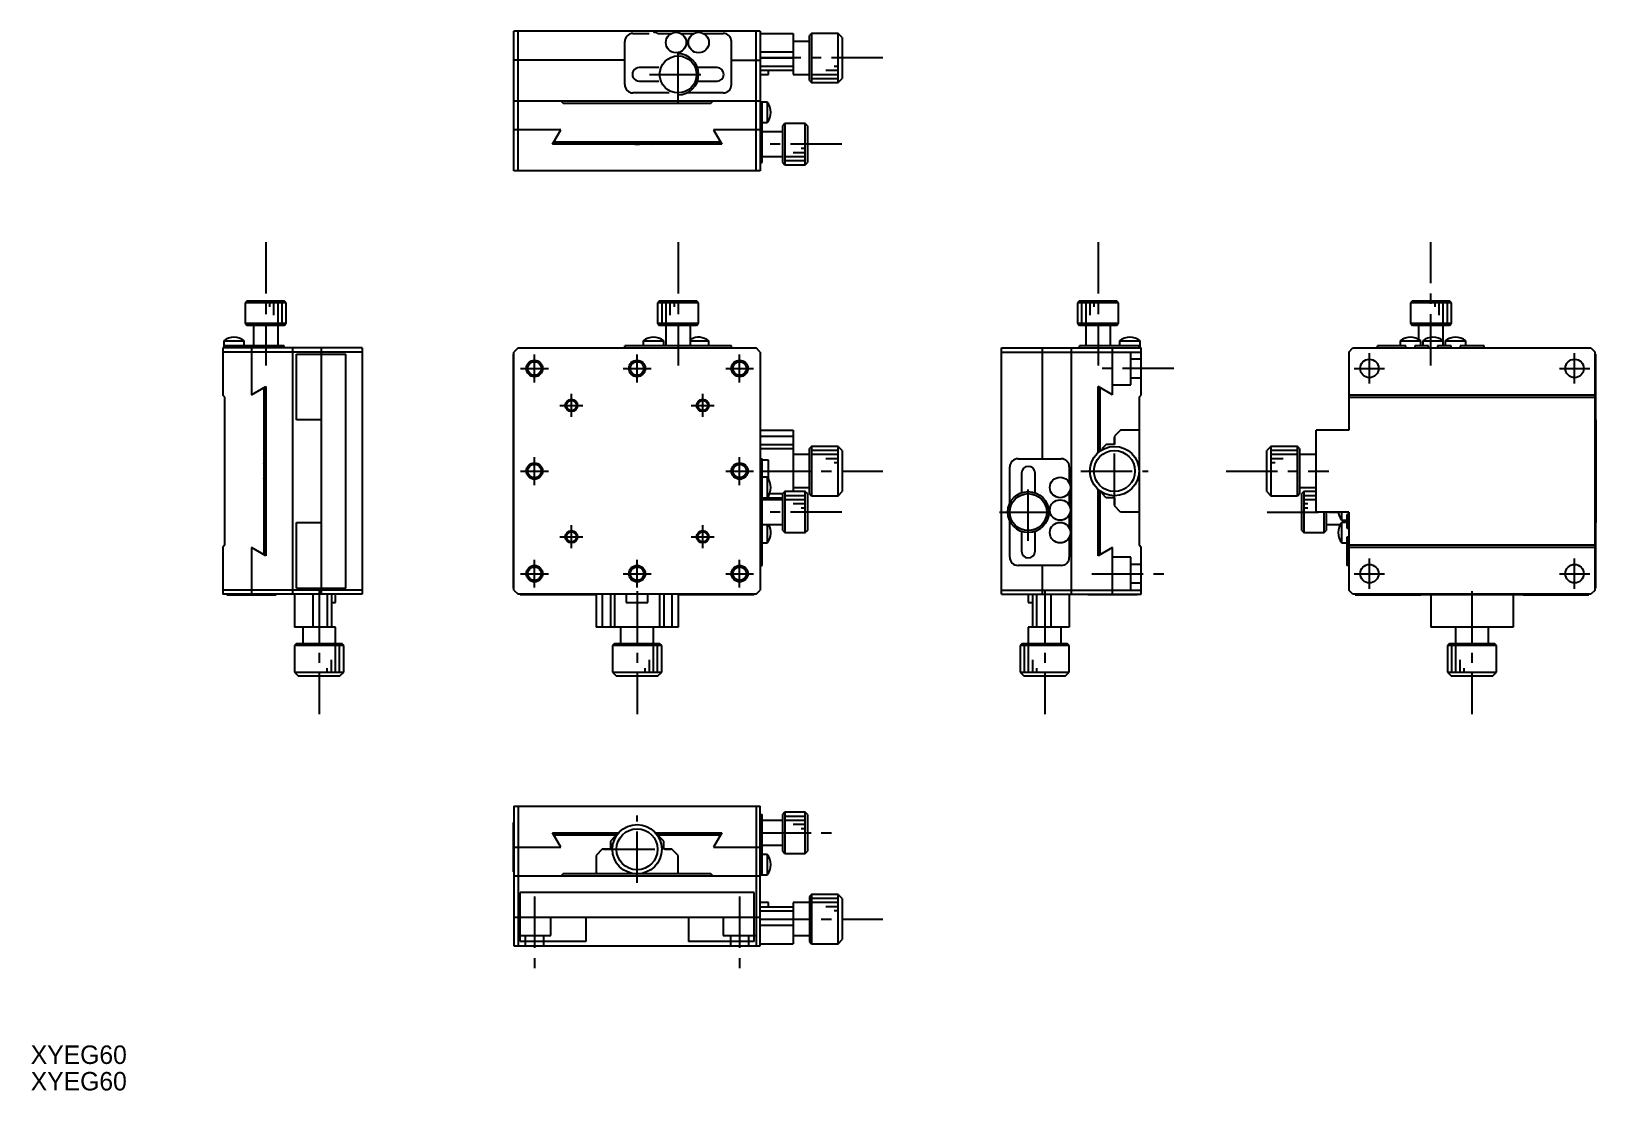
# Model space of a CAD drawing. Extents: x 17 to 399, y -14 to 245.
import ezdxf

# ---------------------------------------------------------------- set-up
doc = ezdxf.new("R2010")
doc.units = 0
doc.header["$LTSCALE"] = 10
doc.linetypes.add('CENTER', pattern=[2, 1.25, -0.25, 0.25, -0.25])
doc.linetypes.add('DASHED', pattern=[3.5, 2, -1.5])
doc.layers.get('0').update_dxf_attribs({"linetype": 'CONTINUOUS'})
doc.layers.add('CENTER', color=1, linetype='CENTER')
doc.styles.get("Standard").update_dxf_attribs({"font": 'FGP教科書体NT-M'})

msp = doc.modelspace()

# ---------------------------------------------------------------- linework, layer by layer
at = {"color": 7, "linetype": 'CONTINUOUS'}
for p, q in [((195.06049, 244.582968), (135.060489, 244.582968)), ((135.060489, 210.582968), (135.060489, 244.582968)), ((136.060484, 210.582968), (136.060489, 244.582968)), ((164.06049, 244.082968), (167.970765, 244.082968)), ((170.150215, 244.082968), (173.470765, 244.082968)), ((175.650215, 244.082968), (178.970765, 244.082968)), ((181.150215, 244.082968), (186.060488, 244.082968)), ((194.06049, 210.582968), (194.06049, 244.582968)), ((195.06049, 244.582968), (195.06049, 210.582968)), ((195.06049, 244.082968), (203.06049, 244.082968)), ((203.060491, 244.082968), (203.060491, 234.082969)), ((207.560491, 244.082969), (207.060491, 243.582969)), ((207.560491, 244.082969), (207.560491, 232.082969)), ((214.060491, 244.082969), (207.560491, 244.082969)), ((214.060491, 232.082969), (214.060491, 244.082969)), ((215.060491, 243.082969), (214.060491, 244.082969)), ((162.06049, 231.582967), (162.06049, 242.082968)), ((188.060488, 231.582967), (188.060488, 242.082968)), ((207.060491, 242.082969), (203.060491, 242.082969)), ((207.060491, 232.582969), (207.060491, 243.582969)), ((215.060491, 243.082969), (215.060491, 233.082969)), ((162.06049, 237.582968), (135.060489, 237.582968)), ((188.060488, 237.582968), (195.06049, 237.582968)), ((195.06049, 239.58297), (203.06049, 239.58297)), ((195.06049, 238.082969), (203.06049, 238.082969)), ((170.340584, 235.732967), (165.560489, 235.732967)), ((184.560489, 235.732967), (179.780394, 235.732967)), ((195.06049, 236.08297), (203.06049, 236.08297)), ((195.06049, 235.08297), (203.06049, 235.08297)), ((195.060491, 234.082969), (197.060491, 234.082969)), ((197.060491, 234.082969), (197.060491, 235.08297)), ((203.060491, 234.082969), (207.060491, 234.082969)), ((207.060491, 232.582969), (207.560491, 232.082969)), ((214.060491, 232.082969), (215.060491, 233.082969)), ((172.881039, 229.582967), (164.06049, 229.582967)), ((165.560489, 232.432967), (170.340585, 232.432967)), ((186.060488, 229.582967), (177.239937, 229.582967)), ((179.780393, 232.432967), (184.560489, 232.432967)), ((207.560491, 232.082969), (214.060491, 232.082969)), ((135.060489, 226.582968), (134.910489, 226.582968)), ((134.910489, 226.582968), (134.910489, 214.582968)), ((195.06049, 227.582968), (135.060489, 227.582968)), ((146.560489, 227.582968), (147.060489, 227.082968)), ((147.060489, 227.082968), (183.060489, 227.082968)), ((183.060489, 227.082968), (183.560489, 227.582968)), ((196.782989, 227.332968), (195.06049, 227.332968)), ((195.06049, 227.082968), (195.56049, 227.082968)), ((195.56049, 212.582967), (195.56049, 227.082968)), ((196.782989, 227.332968), (196.782989, 222.332968)), ((195.56049, 222.332968), (196.782989, 222.332968)), ((201.060489, 222.082968), (200.560489, 221.582968)), ((200.560489, 212.582968), (200.560489, 221.582968)), ((201.060489, 222.082968), (201.060489, 212.082968)), ((206.060489, 222.082968), (201.060489, 222.082968)), ((206.060489, 212.082968), (206.060489, 222.082968)), ((206.560489, 221.582968), (206.060489, 222.082968)), ((206.560489, 221.582968), (206.560489, 212.582968)), ((146.45049, 220.582968), (134.910489, 220.582968)), ((144.429764, 217.082968), (146.45049, 220.582968)), ((185.40254, 217.582968), (144.718439, 217.582968)), ((195.06049, 220.582968), (183.669763, 220.582968)), ((183.670308, 220.583283), (185.691034, 217.083282)), ((200.560489, 220.082968), (195.560489, 220.082968)), ((134.910489, 214.582968), (135.060489, 214.582968)), ((185.690489, 217.082968), (144.429763, 217.082968)), ((195.560489, 214.082968), (200.560489, 214.082968)), ((195.060489, 210.582968), (135.060489, 210.582968)), ((195.06049, 212.582967), (195.56049, 212.582967)), ((200.560489, 212.582968), (201.060489, 212.082968)), ((201.060489, 212.082968), (206.060489, 212.082968)), ((206.060489, 212.082968), (206.560489, 212.582968)), ((70.082637, 178.942122), (69.582637, 178.442122)), ((79.582637, 178.442122), (69.582637, 178.442122)), ((69.582637, 178.442122), (69.582637, 173.442122)), ((70.082637, 178.942122), (79.082637, 178.942122)), ((79.582637, 178.442122), (79.082637, 178.942122)), ((79.582637, 173.442122), (79.582637, 178.442122)), ((170.560489, 178.942121), (170.060489, 178.442121)), ((180.060489, 178.442122), (170.060489, 178.442121)), ((170.060489, 178.442121), (170.060489, 173.442121)), ((170.560489, 178.942121), (179.560489, 178.942122)), ((180.060489, 178.442122), (179.560489, 178.942122)), ((180.060489, 173.442122), (180.060489, 178.442122)), ((272.890317, 178.942122), (272.390317, 178.442122)), ((272.390317, 178.442122), (272.390317, 173.442122)), ((282.390317, 178.442122), (272.390317, 178.442122)), ((272.890317, 178.942122), (281.890317, 178.942122)), ((282.390317, 178.442122), (281.890317, 178.942122)), ((282.390317, 173.442122), (282.390317, 178.442122)), ((354.012246, 178.942122), (353.512246, 178.442122)), ((353.512246, 178.442122), (353.512246, 173.442122)), ((363.512246, 178.442122), (353.512246, 178.442122)), ((354.012246, 178.942123), (363.012246, 178.942121)), ((363.512246, 178.442121), (363.012246, 178.942121)), ((363.512246, 173.442121), (363.512246, 178.442121)), ((69.582637, 173.442122), (79.582637, 173.442122)), ((69.582637, 173.442122), (70.082637, 172.942122)), ((79.082637, 172.942122), (70.082637, 172.942122)), ((71.582637, 172.942122), (71.582637, 167.942122)), ((77.582637, 167.942122), (77.582637, 172.942122)), ((79.082637, 172.942122), (79.582637, 173.442122)), ((170.060489, 173.442121), (180.060489, 173.442122)), ((170.060489, 173.442121), (170.560489, 172.942121)), ((179.560489, 172.942122), (170.560489, 172.942121)), ((172.060489, 172.942122), (172.060489, 167.942122)), ((178.060489, 167.942122), (178.060489, 172.942122)), ((179.560489, 172.942122), (180.060489, 173.442122)), ((272.390317, 173.442122), (272.890317, 172.942122)), ((272.390317, 173.442122), (282.390317, 173.442122)), ((281.890317, 172.942122), (272.890317, 172.942122)), ((274.390317, 172.942122), (274.390317, 167.942122)), ((280.390317, 167.942122), (280.390317, 172.942122)), ((281.890317, 172.942122), (282.390317, 173.442122)), ((353.512246, 173.442123), (363.512246, 173.442121)), ((353.512246, 173.442122), (354.012246, 172.942122)), ((363.012246, 172.942122), (354.012246, 172.942122)), ((355.512246, 172.942122), (355.512246, 169.506224)), ((361.512245, 167.942122), (361.512245, 172.942122)), ((363.012246, 172.942121), (363.512246, 173.442121)), ((64.332637, 169.164621), (64.332637, 167.442122)), ((64.332637, 169.164621), (69.332637, 169.164621)), ((64.582637, 167.442122), (64.582637, 167.942122)), ((79.082638, 167.942122), (64.582637, 167.942122)), ((69.332637, 167.942122), (69.332637, 169.164621)), ((79.082638, 167.442122), (79.082638, 167.942122)), ((162.06049, 167.442121), (162.06049, 167.942122)), ((188.060488, 167.942122), (162.06049, 167.942122)), ((166.56049, 169.164621), (171.56049, 169.164621)), ((166.56049, 169.164621), (166.56049, 167.942122)), ((171.56049, 167.942122), (171.56049, 169.164621)), ((178.060489, 169.164621), (182.56049, 169.164621)), ((182.56049, 167.942122), (182.56049, 169.164621)), ((188.060488, 167.442122), (188.060488, 167.942122)), ((272.890316, 167.442122), (272.890316, 167.942122)), ((287.390317, 167.942122), (272.890316, 167.942122)), ((282.640317, 169.164621), (282.640317, 167.942122)), ((282.640317, 169.164621), (287.640317, 169.164621)), ((287.390317, 167.442122), (287.390317, 167.942122)), ((287.640317, 167.442122), (287.640317, 169.164621)), ((345.512247, 167.442122), (345.512247, 167.942122)), ((352.42252, 167.942122), (345.512247, 167.942122)), ((351.012245, 169.164621), (356.012245, 169.164621)), ((351.012245, 169.164621), (351.012245, 167.942122)), ((352.42252, 167.442122), (352.42252, 167.942122)), ((354.60197, 167.942122), (354.60197, 167.442122)), ((357.92252, 167.942122), (354.60197, 167.942122)), ((356.012245, 167.942122), (356.012245, 169.164621)), ((356.512245, 169.164621), (361.512245, 169.164621)), ((356.512245, 169.164621), (356.512245, 167.942122)), ((357.92252, 167.442122), (357.92252, 167.942122)), ((360.10197, 167.942122), (360.10197, 167.442122)), ((363.42252, 167.942122), (360.10197, 167.942122)), ((362.012245, 169.164621), (367.012245, 169.164621)), ((362.012245, 169.164621), (362.012245, 167.942122)), ((363.42252, 167.442122), (363.42252, 167.942122)), ((365.60197, 167.942122), (365.60197, 167.442122)), ((371.512245, 167.942122), (365.60197, 167.942122)), ((367.012245, 167.942122), (367.012245, 169.164621)), ((371.512245, 167.442122), (371.512245, 167.942122)), ((98.082637, 167.442123), (64.082637, 167.442123)), ((64.082637, 167.442121), (64.082637, 155.94212)), ((98.082637, 166.442121), (64.082637, 166.442121)), ((71.082637, 167.442121), (71.082637, 156.051395)), ((81.082637, 167.442122), (81.082637, 107.442121)), ((82.082637, 149.942121), (82.082637, 165.942121)), ((82.082637, 165.942121), (94.082637, 165.942121)), ((88.082637, 167.442122), (88.082637, 165.952121)), ((88.082637, 165.942121), (88.082637, 108.942121)), ((94.082637, 108.942121), (94.082637, 165.942121)), ((98.082637, 167.442121), (98.082637, 107.442121)), ((134.910489, 165.942121), (135.060489, 165.942121)), ((134.910489, 108.942121), (134.910489, 165.942121)), ((136.060489, 167.442121), (135.060489, 166.442121)), ((135.060489, 108.442121), (135.060489, 166.442121)), ((136.060489, 167.442121), (194.060489, 167.442121)), ((195.060489, 166.442121), (194.060489, 167.442121)), ((195.060489, 166.442121), (195.060489, 108.442121)), ((253.890317, 167.442118), (287.890317, 167.442123)), ((253.890317, 107.442121), (253.890317, 167.442121)), ((253.890317, 166.442123), (287.890317, 166.442123)), ((263.890317, 140.442121), (263.890317, 167.442122)), ((270.890317, 107.442121), (270.890317, 167.442122)), ((280.890317, 156.051396), (280.890317, 167.442122)), ((287.890317, 155.942122), (287.890317, 167.442123)), ((338.512245, 166.442123), (339.512245, 167.442123)), ((338.512245, 166.442123), (338.512245, 147.442122)), ((339.512245, 167.442123), (397.512246, 167.442121)), ((397.512246, 167.442121), (398.512246, 166.442121)), ((398.512245, 108.44212), (398.512246, 166.442121)), ((398.512246, 165.942121), (398.662246, 165.942121)), ((398.662246, 149.942121), (398.662246, 165.942121)), ((71.082323, 156.05194), (74.582323, 158.072665)), ((74.082637, 157.784171), (74.082637, 117.10007)), ((74.582637, 158.072121), (74.582637, 116.811395)), ((277.390317, 141.914258), (277.390317, 158.072122)), ((280.890314, 156.051391), (277.390317, 158.072121)), ((277.890317, 142.31552), (277.890317, 157.784173)), ((64.582637, 155.44212), (64.082637, 155.94212)), ((64.582637, 119.44212), (64.582637, 155.44212)), ((287.390317, 155.44212), (287.890318, 155.942121)), ((287.390317, 155.442122), (287.390317, 119.442122)), ((398.512246, 155.94212), (338.512245, 155.942122)), ((338.512245, 155.442122), (398.512246, 155.44212)), ((88.082637, 149.942121), (82.082637, 149.942121)), ((398.512246, 149.942121), (398.662246, 149.942121)), ((398.662246, 149.932121), (398.662246, 124.952121)), ((195.06049, 147.442122), (203.06049, 147.442122)), ((195.06049, 145.942121), (203.06049, 145.942121)), ((203.06049, 147.442122), (203.06049, 132.442121)), ((282.890319, 147.442122), (281.390318, 145.942121)), ((281.390318, 145.942121), (281.390318, 143.942122)), ((287.390317, 147.442122), (282.890319, 147.442122)), ((330.512244, 127.442124), (330.512245, 147.442122)), ((338.512245, 147.442122), (330.512245, 147.442122)), ((195.06049, 143.942122), (203.06049, 143.942122)), ((195.06049, 142.942122), (203.06049, 142.942122)), ((207.06049, 141.442123), (203.06049, 141.442123)), ((207.56049, 143.442123), (207.06049, 142.942123)), ((207.060491, 131.942123), (207.06049, 142.942123)), ((207.56049, 143.442123), (207.560491, 131.442123)), ((214.06049, 143.442123), (207.56049, 143.442123)), ((214.060491, 131.442123), (214.06049, 143.442123)), ((215.06049, 142.442123), (214.06049, 143.442123)), ((215.06049, 142.442123), (215.060491, 132.442123)), ((279.390319, 143.942122), (278.390319, 142.942122)), ((278.390319, 142.942122), (278.390319, 142.638276)), ((281.390318, 143.942122), (279.390319, 143.942122)), ((318.512243, 132.442123), (318.512245, 142.442123)), ((319.512245, 143.442123), (318.512245, 142.442123)), ((319.512244, 143.442123), (319.512244, 131.442123)), ((326.012245, 143.442123), (319.512245, 143.442123)), ((326.012243, 131.442123), (326.012245, 143.442123)), ((326.512245, 142.942123), (326.012245, 143.442123)), ((326.512244, 142.942123), (326.512244, 131.942123)), ((330.512245, 141.442123), (326.512245, 141.442123)), ((195.06049, 140.442121), (195.56049, 140.442121)), ((195.56049, 114.442123), (195.56049, 140.442121)), ((197.060491, 140.087875), (195.56049, 140.087875)), ((197.060491, 135.549251), (197.060491, 140.087875)), ((255.890316, 129.621572), (255.890316, 138.442121)), ((257.890316, 140.442121), (268.390317, 140.442121)), ((270.390317, 138.442121), (270.390317, 134.531846)), ((196.782989, 135.942121), (195.56049, 135.942121)), ((196.782989, 135.942121), (196.782989, 130.942121)), ((203.060491, 133.442123), (207.060491, 133.442123)), ((258.740316, 136.942122), (258.740316, 132.162026)), ((262.040316, 132.162026), (262.040316, 136.942122)), ((326.512244, 133.442123), (330.512244, 133.442123)), ((200.560489, 130.442121), (195.560489, 130.442121)), ((195.56049, 130.942121), (200.560489, 130.942121)), ((197.36859, 131.942124), (200.560492, 131.942124)), ((201.060489, 132.442121), (200.560489, 131.942121)), ((200.560489, 122.942121), (200.560489, 131.942121)), ((201.060489, 132.442121), (201.060489, 122.442121)), ((206.060489, 132.442121), (201.060489, 132.442121)), ((206.060489, 122.442121), (206.060489, 132.442121)), ((206.560489, 131.942121), (206.060489, 132.442121)), ((206.560489, 131.942121), (206.560489, 122.942121)), ((207.060491, 131.942123), (207.560491, 131.442123)), ((207.560491, 131.442123), (214.060491, 131.442123)), ((214.060491, 131.442123), (215.060491, 132.442123)), ((270.390317, 132.352397), (270.390317, 129.031846)), ((277.390317, 116.811396), (277.390317, 132.969988)), ((277.890317, 117.100071), (277.890317, 132.568726)), ((278.390319, 132.24597), (278.390319, 131.942124)), ((279.390319, 130.942124), (278.390319, 131.942124)), ((281.390318, 130.942124), (279.390319, 130.942124)), ((281.390318, 130.942124), (281.390318, 128.942124)), ((318.512244, 132.442123), (319.512244, 131.442123)), ((319.512244, 131.442123), (326.012244, 131.442123)), ((326.012244, 131.442123), (326.512244, 131.942123)), ((327.512246, 132.442121), (327.012246, 131.942121)), ((327.012246, 122.942121), (327.012246, 131.942121)), ((330.512244, 132.442121), (327.512246, 132.442121)), ((327.512246, 132.442121), (327.512246, 122.442121)), ((270.390317, 126.852397), (270.390317, 123.531846)), ((282.890319, 127.442124), (281.390318, 128.942124)), ((287.390317, 127.442124), (282.890319, 127.442124)), ((338.512244, 127.442124), (330.512244, 127.442124)), ((332.512246, 122.442121), (332.512246, 127.442121)), ((333.012246, 127.442121), (333.012246, 122.942121)), ((336.789746, 125.442121), (336.789746, 127.442124)), ((338.512245, 126.852397), (338.012245, 126.852397)), ((338.012245, 126.852397), (338.012245, 123.531846)), ((338.512244, 127.442124), (338.512244, 108.442122)), ((82.082637, 124.942121), (88.082637, 124.942121)), ((82.082637, 108.942121), (82.082637, 124.942121)), ((195.560489, 124.442121), (200.560489, 124.442121)), ((196.782989, 124.442121), (196.782989, 119.942121)), ((200.560489, 122.942121), (201.060489, 122.442121)), ((201.060489, 122.442121), (206.060489, 122.442121)), ((206.060489, 122.442121), (206.560489, 122.942121)), ((255.890316, 116.442123), (255.890316, 125.262674)), ((258.740316, 122.722217), (258.740316, 117.942122)), ((262.040316, 117.942122), (262.040316, 122.722216)), ((327.012246, 122.942121), (327.512246, 122.442121)), ((327.512246, 122.442121), (332.512246, 122.442121)), ((332.512246, 122.442121), (333.012246, 122.942121)), ((333.012246, 124.442121), (336.448143, 124.442121)), ((336.789746, 125.442121), (338.012245, 125.442121)), ((336.789746, 119.942121), (336.789746, 124.942121)), ((338.012245, 124.942121), (336.789746, 124.942121)), ((338.012245, 123.531846), (338.512245, 123.531846)), ((398.512246, 124.942121), (398.662246, 124.942121)), ((398.662246, 108.942121), (398.662246, 124.942121)), ((64.582637, 119.442122), (64.082636, 118.942121)), ((64.082637, 118.94212), (64.082637, 107.44212)), ((71.082637, 118.832121), (71.082637, 107.292121)), ((74.582637, 116.811395), (71.082637, 118.832121)), ((195.56049, 119.942121), (196.782989, 119.942121)), ((270.390317, 121.352397), (270.390317, 116.442123)), ((280.890317, 118.832122), (277.390317, 116.811396)), ((280.890317, 107.292122), (280.890317, 118.832122)), ((287.390317, 119.442122), (287.890317, 118.942122)), ((287.890317, 107.442122), (287.890317, 118.942122)), ((336.789746, 119.942121), (338.012245, 119.942121)), ((338.512245, 121.352397), (338.012245, 121.352397)), ((338.012245, 121.352397), (338.012245, 114.442123)), ((338.512244, 119.442122), (398.512245, 119.44212)), ((338.512244, 118.942122), (398.512245, 118.94212)), ((195.06049, 114.442123), (195.56049, 114.442123)), ((268.390317, 114.442123), (257.890316, 114.442123)), ((263.890317, 107.442121), (263.890317, 114.442123)), ((338.512245, 114.442123), (338.012245, 114.442123)), ((98.082637, 108.44212), (64.082637, 108.44212)), ((98.082637, 107.442125), (64.082637, 107.44212)), ((65.082637, 107.442121), (65.082637, 107.292121)), ((65.082637, 107.292121), (77.082637, 107.292121)), ((77.082637, 107.292121), (77.082637, 107.442121)), ((81.582637, 107.442121), (81.582637, 99.442121)), ((82.082637, 108.942121), (94.082637, 108.942121)), ((86.082635, 107.442121), (86.082635, 99.442121)), ((87.582636, 107.442121), (87.582636, 99.442121)), ((88.082637, 108.932121), (88.082637, 107.442121)), ((89.582635, 107.442121), (89.582635, 99.442121)), ((90.582635, 107.442121), (90.582635, 99.442121)), ((91.582636, 105.442121), (91.582636, 107.442121)), ((135.060489, 108.942121), (134.910489, 108.942121)), ((135.060489, 108.442121), (136.060489, 107.442121)), ((194.060489, 107.442121), (136.060489, 107.442121)), ((136.560491, 107.292121), (136.560491, 107.442121)), ((155.060491, 107.292121), (136.560491, 107.292121)), ((155.060491, 107.442121), (155.060491, 99.442121)), ((156.560491, 107.442121), (156.560491, 99.442121)), ((158.560491, 107.442121), (158.560491, 99.442121)), ((159.560491, 107.442121), (159.560491, 99.442121)), ((162.414738, 107.442121), (162.414738, 105.442121)), ((167.706243, 105.442121), (167.706243, 107.442121)), ((170.560489, 107.442121), (170.560489, 99.442121)), ((171.560489, 107.442121), (171.560489, 99.442121)), ((173.560488, 107.442121), (173.560488, 99.442121)), ((175.060489, 107.442121), (175.060489, 99.442121)), ((193.560491, 107.292122), (175.060489, 107.292122)), ((193.560491, 107.442122), (193.560491, 107.292122)), ((194.060489, 107.442121), (195.060489, 108.442121)), ((253.890317, 108.442122), (287.890317, 108.442122)), ((253.890317, 107.44212), (287.890317, 107.44212)), ((260.390318, 107.442121), (260.390318, 105.442121)), ((261.390319, 107.442121), (261.390319, 99.442121)), ((262.390319, 107.442121), (262.390319, 99.442121)), ((264.390318, 107.442121), (264.390318, 99.442121)), ((265.890319, 107.442121), (265.890319, 99.442121)), ((270.390317, 107.442121), (270.390317, 99.442121)), ((274.890317, 107.442122), (274.890317, 107.292122)), ((286.890317, 107.292122), (274.890317, 107.292122)), ((286.890317, 107.442122), (286.890317, 107.292122)), ((339.512244, 107.442122), (338.512244, 108.442122)), ((397.512245, 107.44212), (339.512244, 107.442122)), ((340.012244, 107.442122), (340.012244, 107.292122)), ((340.012244, 107.292122), (356.012244, 107.292122)), ((356.012244, 107.442122), (356.012244, 107.292122)), ((381.002244, 107.292122), (356.022244, 107.292122)), ((358.512246, 107.292122), (358.512246, 99.442121)), ((378.512244, 107.292121), (378.512244, 99.442121)), ((381.012244, 107.442121), (381.012244, 107.292121)), ((381.012244, 107.292121), (397.012244, 107.292121)), ((397.012244, 107.442121), (397.012244, 107.292121)), ((398.512245, 108.44212), (397.512245, 107.44212)), ((398.512246, 108.942121), (398.662246, 108.942121)), ((90.582635, 105.442121), (91.582636, 105.442121)), ((162.414738, 105.442121), (167.706243, 105.442121)), ((260.390318, 105.442121), (261.390319, 105.442121)), ((91.582636, 99.442121), (81.582637, 99.442121)), ((83.582636, 99.442121), (83.582636, 95.442121)), ((91.582636, 95.442121), (91.582636, 99.442121)), ((175.060489, 99.442121), (155.060491, 99.442121)), ((161.06049, 99.442121), (161.06049, 95.442121)), ((169.06049, 95.442121), (169.06049, 99.442121)), ((260.390318, 99.442121), (260.390318, 95.442121)), ((270.390317, 99.442121), (260.390318, 99.442121)), ((268.390318, 95.442121), (268.390318, 99.442121)), ((378.512244, 99.442121), (358.512246, 99.442121)), ((364.512245, 99.442121), (364.512245, 95.442121)), ((372.512245, 95.442121), (372.512245, 99.442121)), ((82.082636, 95.442121), (81.582636, 94.942121)), ((82.082636, 95.442121), (93.082636, 95.442121)), ((93.582636, 94.942121), (93.082636, 95.442121)), ((159.56049, 95.442121), (159.06049, 94.942121)), ((159.56049, 95.442121), (170.56049, 95.442121)), ((171.06049, 94.942121), (170.56049, 95.442121)), ((258.890318, 95.442121), (258.390318, 94.942121)), ((258.890318, 95.442121), (269.890318, 95.442121)), ((270.390318, 94.942121), (269.890318, 95.442121)), ((363.012245, 95.442121), (362.512245, 94.942121)), ((363.012245, 95.442121), (374.012245, 95.442121)), ((374.512245, 94.942121), (374.012245, 95.442121)), ((93.582636, 94.942121), (81.582636, 94.942121)), ((81.582636, 94.942121), (81.582636, 88.442121)), ((93.582636, 88.442121), (93.582636, 94.942121)), ((171.06049, 94.942121), (159.06049, 94.942121)), ((159.06049, 94.942121), (159.06049, 88.442121)), ((171.06049, 88.442121), (171.06049, 94.942121)), ((270.390318, 94.942121), (258.390318, 94.942121)), ((258.390318, 94.942121), (258.390318, 88.442121)), ((270.390318, 88.442121), (270.390318, 94.942121)), ((362.512245, 94.942121), (362.512245, 88.442121)), ((374.512245, 94.942121), (362.512245, 94.942121)), ((374.512245, 88.442121), (374.512245, 94.942121)), ((81.582636, 88.442121), (93.582636, 88.442121)), ((81.582636, 88.442121), (82.582636, 87.442121)), ((92.582636, 87.442121), (93.582636, 88.442121)), ((159.06049, 88.442121), (171.06049, 88.442121)), ((159.06049, 88.442121), (160.06049, 87.442121)), ((170.06049, 87.442121), (171.06049, 88.442121)), ((258.390318, 88.442121), (270.390318, 88.442121)), ((258.390318, 88.442121), (259.390318, 87.442121)), ((269.390318, 87.442121), (270.390318, 88.442121)), ((362.512245, 88.442121), (363.512245, 87.442121)), ((362.512245, 88.442121), (374.512245, 88.442121)), ((373.512245, 87.442121), (374.512245, 88.442121)), ((92.582636, 87.442121), (82.582636, 87.442121)), ((170.06049, 87.442121), (160.06049, 87.442121)), ((269.390318, 87.442121), (259.390318, 87.442121)), ((373.512245, 87.442121), (363.512245, 87.442121)), ((135.060489, 55.801275), (135.060489, 21.801275)), ((135.060489, 55.801275), (195.060489, 55.801275)), ((136.06049, 55.801275), (136.06049, 21.801275)), ((194.060496, 55.801275), (194.060491, 21.801275)), ((195.06049, 53.801276), (195.56049, 53.801276)), ((195.060491, 21.801275), (195.060491, 55.801275)), ((195.56049, 39.301275), (195.56049, 53.801276)), ((201.060489, 54.301275), (200.560489, 53.801275)), ((200.560489, 44.801275), (200.560489, 53.801275)), ((201.060489, 54.301275), (201.060489, 44.301275)), ((206.060489, 54.301275), (201.060489, 54.301275)), ((206.060489, 44.301275), (206.060489, 54.301275)), ((206.560489, 53.801275), (206.060489, 54.301275)), ((206.560489, 53.801275), (206.560489, 44.801275)), ((135.060489, 51.801275), (134.910489, 51.801275)), ((134.910489, 39.801275), (134.910489, 51.801275)), ((200.560489, 52.301275), (195.560489, 52.301275)), ((134.910489, 45.801275), (146.45049, 45.801275)), ((144.429763, 49.301275), (160.588355, 49.301275)), ((146.45049, 45.801275), (144.429764, 49.301275)), ((144.718439, 48.801275), (160.187094, 48.801275)), ((159.560491, 48.301273), (158.560491, 47.301273)), ((158.560491, 47.301273), (158.560491, 45.301274)), ((159.864337, 48.301273), (159.560491, 48.301273)), ((169.532625, 49.301275), (185.690489, 49.301275)), ((169.933887, 48.801275), (185.40254, 48.801275)), ((170.560489, 48.301273), (170.256643, 48.301273)), ((171.560489, 47.301273), (170.560489, 48.301273)), ((171.560489, 45.301274), (171.560489, 47.301273)), ((183.669763, 45.801275), (195.06049, 45.801275)), ((185.691034, 49.300961), (183.670308, 45.80096)), ((195.560489, 46.301275), (200.560489, 46.301275)), ((156.560491, 45.301274), (155.060491, 43.801273)), ((155.060491, 43.801273), (155.060491, 39.301275)), ((158.560491, 45.301274), (156.560491, 45.301274)), ((173.560488, 45.301274), (171.560489, 45.301274)), ((175.060489, 43.801273), (173.560488, 45.301274)), ((175.060489, 39.301275), (175.060489, 43.801273)), ((196.782989, 44.051275), (195.56049, 44.051275)), ((196.782989, 44.051275), (196.782989, 39.051275)), ((200.560489, 44.801275), (201.060489, 44.301275)), ((201.060489, 44.301275), (206.060489, 44.301275)), ((206.060489, 44.301275), (206.560489, 44.801275)), ((135.060489, 39.801275), (134.910489, 39.801275)), ((135.060489, 38.801275), (195.060491, 38.801275)), ((147.060489, 39.301275), (146.560489, 38.801275)), ((183.060489, 39.301275), (147.060489, 39.301275)), ((183.560489, 38.801275), (183.060489, 39.301275)), ((195.06049, 39.301275), (195.56049, 39.301275)), ((195.06049, 39.051275), (196.782989, 39.051275)), ((193.560491, 34.801275), (136.560491, 34.801275)), ((136.560491, 22.801275), (136.560491, 34.801275)), ((193.560491, 22.801275), (193.560491, 34.801275)), ((197.060491, 32.301274), (195.060491, 32.301274)), ((195.060491, 31.301273), (203.060491, 31.301273)), ((197.060491, 31.301273), (197.060491, 32.301274)), ((207.060491, 32.301274), (203.060491, 32.301274)), ((203.060491, 32.301274), (203.060491, 22.301275)), ((207.560491, 34.301274), (207.060491, 33.801274)), ((207.060491, 33.801274), (207.060491, 22.801274)), ((214.060491, 34.301274), (207.560491, 34.301274)), ((207.560491, 34.301274), (207.560491, 22.301274)), ((215.060491, 33.301274), (214.060491, 34.301274)), ((214.060491, 22.301274), (214.060491, 34.301274)), ((215.060491, 33.301274), (215.060491, 23.301274)), ((135.06049, 28.801275), (136.550491, 28.801275)), ((136.560491, 28.801275), (193.560491, 28.801275)), ((152.560491, 28.801275), (152.560491, 22.801275)), ((177.560491, 28.801275), (177.560491, 22.801275)), ((193.570491, 28.801275), (195.060491, 28.801275)), ((195.060491, 30.301273), (203.060491, 30.301273)), ((195.060491, 28.301274), (203.060491, 28.301274)), ((195.060491, 26.801273), (203.060491, 26.801273)), ((203.060491, 24.301274), (207.060491, 24.301274)), ((214.060491, 22.301274), (215.060491, 23.301274)), ((135.06049, 21.801275), (195.060491, 21.801275)), ((152.560491, 22.801275), (136.560491, 22.801275)), ((193.560491, 22.801275), (177.560491, 22.801275)), ((195.060491, 22.301275), (203.060491, 22.301275)), ((207.060491, 22.801274), (207.560491, 22.301274)), ((207.560491, 22.301274), (214.060491, 22.301274))]:
    msp.add_line(p, q, dxfattribs=at)
at = {"color": 3, "linetype": 'CONTINUOUS'}
for p, q in [((207.560491, 234.082969), (214.060491, 234.082969)), ((207.560491, 233.082969), (214.060491, 233.082969)), ((211.060491, 235.082969), (214.060491, 235.082969)), ((213.060491, 236.082969), (214.060491, 236.082969)), ((201.060489, 214.082968), (206.060489, 214.082968)), ((203.060489, 215.082968), (206.060489, 215.082968)), ((205.060489, 216.082968), (206.060489, 216.082968)), ((201.060489, 213.082968), (206.060489, 213.082968)), ((75.582637, 177.442122), (75.582637, 178.442122)), ((76.582637, 175.442122), (76.582637, 178.442122)), ((77.582637, 173.442122), (77.582637, 178.442122)), ((78.582637, 173.442122), (78.582637, 178.442122)), ((171.060489, 178.442121), (171.060489, 173.442121)), ((172.060489, 178.442122), (172.060489, 173.442122)), ((173.060489, 178.442122), (173.060489, 175.442122)), ((174.060489, 178.442122), (174.060489, 177.442122)), ((273.390317, 178.442122), (273.390317, 173.442122)), ((274.390317, 178.442122), (274.390317, 173.442122)), ((275.390317, 178.442122), (275.390317, 175.442122)), ((276.390317, 178.442122), (276.390317, 177.442122)), ((359.512246, 177.442122), (359.512246, 178.442122)), ((360.512246, 175.442122), (360.512246, 178.442122)), ((361.512246, 173.442122), (361.512246, 178.442122)), ((362.512246, 173.442121), (362.512246, 178.442121)), ((214.06049, 142.442123), (207.56049, 142.442123)), ((214.06049, 141.442123), (207.56049, 141.442123)), ((326.012245, 142.442123), (319.512245, 142.442123)), ((326.012245, 141.442123), (319.512245, 141.442123)), ((214.060491, 140.442123), (211.060491, 140.442123)), ((214.060491, 139.442123), (213.060491, 139.442123)), ((322.512244, 140.442123), (319.512244, 140.442123)), ((320.512244, 139.442123), (319.512244, 139.442123)), ((206.060489, 131.442121), (201.060489, 131.442121)), ((206.060489, 130.442121), (201.060489, 130.442121)), ((330.512244, 131.442121), (327.512246, 131.442121)), ((330.512244, 130.442121), (327.512246, 130.442121)), ((206.060489, 129.442121), (203.060489, 129.442121)), ((206.060489, 128.442121), (205.060489, 128.442121)), ((328.512246, 129.442121), (327.512246, 129.442121)), ((328.512246, 128.442121), (327.512246, 128.442121)), ((91.582636, 88.442121), (91.582636, 94.942121)), ((92.582636, 88.442121), (92.582636, 94.942121)), ((169.06049, 88.442121), (169.06049, 94.942121)), ((170.06049, 88.442121), (170.06049, 94.942121)), ((259.390318, 94.942121), (259.390318, 88.442121)), ((260.390318, 94.942121), (260.390318, 88.442121)), ((363.512245, 94.942121), (363.512245, 88.442121)), ((364.512245, 94.942121), (364.512245, 88.442121)), ((89.582636, 88.442121), (89.582636, 89.442121)), ((90.582636, 88.442121), (90.582636, 91.442121)), ((167.06049, 88.442121), (167.06049, 89.442121)), ((168.06049, 88.442121), (168.06049, 91.442121)), ((261.390318, 91.442121), (261.390318, 88.442121)), ((262.390318, 89.442121), (262.390318, 88.442121)), ((365.512245, 91.442121), (365.512245, 88.442121)), ((366.512245, 89.442121), (366.512245, 88.442121)), ((206.060489, 53.301275), (201.060489, 53.301275)), ((206.060489, 52.301275), (201.060489, 52.301275)), ((206.060489, 51.301275), (203.060489, 51.301275)), ((206.060489, 50.301275), (205.060489, 50.301275)), ((214.060491, 33.301274), (207.560491, 33.301274)), ((214.060491, 32.301274), (207.560491, 32.301274)), ((214.060491, 31.301274), (211.060491, 31.301274)), ((214.060491, 30.301274), (213.060491, 30.301274))]:
    msp.add_line(p, q, dxfattribs=at)
at = {"color": 3, "linetype": 'DASHED'}
for p, q in [((285.390319, 162.442123), (285.390319, 166.442122)), ((287.890317, 164.692122), (285.390319, 164.692122)), ((285.390319, 158.442122), (285.390319, 162.442123)), ((285.390319, 160.192122), (287.890317, 160.192122)), ((280.890319, 158.442122), (285.390319, 158.442122)), ((285.390319, 116.442122), (280.890319, 116.442122)), ((285.390319, 112.442123), (285.390319, 116.442122)), ((287.890317, 114.692122), (285.390319, 114.692122)), ((285.390319, 108.442122), (285.390319, 112.442123)), ((285.390319, 110.192122), (287.890317, 110.192122)), ((144.06049, 24.301273), (144.06049, 28.801273)), ((186.06049, 28.801273), (186.06049, 24.301273)), ((136.06049, 24.301273), (144.06049, 24.301273)), ((137.81049, 24.301273), (137.81049, 21.801275)), ((142.31049, 21.801275), (142.31049, 24.301273)), ((186.06049, 24.301273), (194.06049, 24.301273)), ((187.81049, 24.301273), (187.81049, 21.801275)), ((192.31049, 21.801275), (192.31049, 24.301273))]:
    msp.add_line(p, q, dxfattribs=at)
at = {"color": 7, "linetype": 'CONTINUOUS'}
for centre, radius in [((174.56049, 241.832968), 2.5), ((180.06049, 241.832968), 2.5), ((175.060489, 234.082968), 4.5), ((140.060489, 162.442121), 1.65), ((165.060489, 162.442121), 1.65), ((190.060489, 162.442121), 1.65), ((343.512246, 162.442122), 2.25), ((393.512246, 162.442121), 2.25), ((149.060489, 153.442121), 1.25), ((181.060489, 153.442121), 1.25), ((281.390318, 137.442123), 6), ((281.390318, 137.442123), 5), ((140.060489, 137.442121), 1.65), ((190.060489, 137.442121), 1.65), ((268.140317, 133.442121), 2.5), ((260.390317, 127.442121), 5), ((260.390317, 127.442121), 4.5), ((268.140317, 127.942121), 2.5), ((149.060489, 121.442121), 1.25), ((181.060489, 121.442121), 1.25), ((268.140317, 122.442121), 2.5), ((343.512245, 112.442122), 2.25), ((393.512245, 112.442121), 2.25), ((140.060489, 112.442121), 1.65), ((165.060489, 112.442121), 1.65), ((190.060489, 112.442121), 1.65), ((165.06049, 45.301274), 6), ((165.06049, 45.301274), 5)]:
    msp.add_circle(centre, radius, dxfattribs=at)
at = {"color": 3, "linetype": 'CONTINUOUS'}
for centre, radius in [((140.060489, 162.442121), 2), ((165.060489, 162.442121), 2), ((190.060489, 162.442121), 2), ((149.060489, 153.442121), 1.5), ((181.060489, 153.442121), 1.5), ((140.060489, 137.442121), 2), ((190.060489, 137.442121), 2), ((149.060489, 121.442121), 1.5), ((181.060489, 121.442121), 1.5), ((140.060489, 112.442121), 2), ((165.060489, 112.442121), 2), ((190.060489, 112.442121), 2)]:
    msp.add_circle(centre, radius, dxfattribs=at)
at = {"color": 7, "linetype": 'CONTINUOUS'}
for centre, radius, start, end in [((164.06049, 242.082968), 2, 90, 180), ((169.06049, 241.832968), 2.5, 64.158067, 90), ((186.060488, 242.082968), 2, 0, 90), ((175.060489, 234.082968), 5, 270, 90), ((165.560489, 234.082967), 1.65, 90, 270.000017), ((184.560489, 234.082967), 1.65, 270, 90), ((164.06049, 231.582967), 2, 180, 270), ((186.060488, 231.582967), 2, 270, 0), ((193.66049, 224.832968), 4, 321.317813, 38.682187), ((165.06049, 221.082969), 6, 215.685346, 221.810328), ((165.06049, 221.082969), 5.5, 219.52121, 226.658257), ((165.06049, 221.082969), 4, 241.045005, 298.954995), ((165.06049, 221.082969), 5.5, 313.341743, 320.47879), ((165.06049, 221.082969), 6, 318.189672, 324.314654), ((66.832637, 166.042122), 4, 51.317813, 128.682187), ((169.06049, 166.042122), 4, 51.317814, 128.682189), ((180.06049, 166.042122), 4, 51.317814, 120.000009), ((285.140317, 166.042122), 4, 51.317813, 128.682187), ((353.512245, 166.042122), 4, 51.317811, 128.682186), ((359.012245, 166.042122), 4, 51.317811, 128.682186), ((364.512245, 166.042122), 4, 51.317811, 128.682186), ((70.582636, 137.442123), 6, 48.189672, 54.314654), ((70.582636, 137.442123), 5.5, 43.341743, 50.47879), ((70.582636, 137.442123), 4, 331.045005, 28.954995), ((257.890316, 138.442121), 2, 90, 180), ((260.390316, 136.942122), 1.65, 0, 180), ((268.390317, 138.442121), 2, 0, 90), ((70.582636, 137.442123), 5.5, 309.52121, 316.658257), ((193.66049, 133.442121), 4, 321.317813, 38.682187), ((70.582636, 137.442123), 6, 305.685346, 311.810328), ((339.912245, 127.942121), 4, 187.180722, 218.682187), ((193.66049, 122.442121), 4, 321.317813, 30), ((339.912245, 122.442121), 4, 141.317813, 218.682187), ((257.890316, 116.442123), 2, 180, 270), ((260.390316, 117.942122), 1.65, 180, 0), ((268.390317, 116.442123), 2, 270, 0), ((193.66049, 41.551275), 4, 321.317813, 38.682187)]:
    msp.add_arc(centre, radius, start, end, dxfattribs=at)
at = {"layer": 'CENTER', "color": 1, "linetype": 'CENTER'}
for p, q in [((175.060489, 227.082968), (175.060489, 241.082968)), ((224.96049, 238.082969), (194.96049, 238.082969)), ((168.060489, 234.082968), (182.060489, 234.082968)), ((214.96049, 217.082968), (194.96049, 217.082968)), ((74.582637, 193.192122), (74.582637, 163.192122)), ((175.060489, 193.192123), (175.060489, 163.192123)), ((277.390317, 193.192122), (277.390317, 163.192122)), ((358.512246, 163.192115), (358.512246, 193.192115)), ((140.060489, 159.042121), (140.060489, 165.842121)), ((165.060489, 159.042121), (165.060489, 165.842121)), ((190.060489, 159.042121), (190.060489, 165.842121)), ((343.512246, 158.742122), (343.512246, 166.142122)), ((393.512246, 158.742121), (393.512246, 166.142121)), ((136.660489, 162.442121), (143.460489, 162.442121)), ((161.660489, 162.442121), (168.460489, 162.442121)), ((186.660489, 162.442121), (193.460489, 162.442121)), ((295.890317, 162.442122), (275.890317, 162.442122)), ((339.812246, 162.442122), (347.212246, 162.442122)), ((389.812246, 162.442121), (397.212246, 162.442121)), ((146.260489, 153.442121), (151.860489, 153.442121)), ((149.060489, 150.642121), (149.060489, 156.242121)), ((178.260489, 153.442121), (183.860489, 153.442121)), ((181.060489, 150.642121), (181.060489, 156.242121)), ((281.390318, 129.242123), (281.390318, 145.642123)), ((136.660489, 137.442121), (143.460489, 137.442121)), ((140.060489, 134.042121), (140.060489, 140.842121)), ((186.660489, 137.442121), (193.460489, 137.442121)), ((190.060489, 134.042121), (190.060489, 140.842121)), ((194.960493, 137.442123), (224.960493, 137.442123)), ((273.190318, 137.442123), (289.590318, 137.442123)), ((308.612246, 137.442123), (333.612246, 137.442123)), ((260.390317, 120.442121), (260.390317, 134.442121)), ((214.96049, 127.442121), (194.96049, 127.442121)), ((253.390317, 127.442121), (267.390317, 127.442121)), ((318.612245, 127.442121), (338.612245, 127.442121)), ((149.060489, 118.642121), (149.060489, 124.242121)), ((181.060489, 118.642121), (181.060489, 124.242121)), ((146.260489, 121.442121), (151.860489, 121.442121)), ((178.260489, 121.442121), (183.860489, 121.442121)), ((140.060489, 109.042121), (140.060489, 115.842121)), ((165.060489, 109.042121), (165.060489, 115.842121)), ((190.060489, 109.042121), (190.060489, 115.842121)), ((343.512245, 108.742122), (343.512245, 116.142122)), ((393.512245, 108.742121), (393.512245, 116.142121)), ((136.660489, 112.442121), (143.460489, 112.442121)), ((161.660489, 112.442121), (168.460489, 112.442121)), ((186.660489, 112.442121), (193.460489, 112.442121)), ((275.890317, 112.442122), (295.890317, 112.442122)), ((339.812245, 112.442122), (347.212245, 112.442122)), ((389.812245, 112.442121), (397.212245, 112.442121)), ((87.582636, 108.192122), (87.582636, 78.192122)), ((165.06049, 108.192122), (165.06049, 78.192122)), ((264.390318, 108.192122), (264.390318, 78.192122)), ((368.512245, 108.192122), (368.512245, 78.192122)), ((165.06049, 37.101274), (165.06049, 53.501274)), ((194.96049, 49.301275), (214.96049, 49.301275)), ((156.86049, 45.301274), (173.26049, 45.301274)), ((140.06049, 33.801275), (140.06049, 13.801275)), ((190.06049, 33.801275), (190.06049, 13.801275)), ((194.96049, 28.301274), (224.96049, 28.301274))]:
    msp.add_line(p, q, dxfattribs=at)

# ---------------------------------------------------------------- texts
at = {"color": 7}
for p in [(17.309737, -7.001958), (17.309737, -13.453895)]:
    msp.add_text('XYEG60', height=4.5, dxfattribs=at).set_placement(p)

doc.saveas('drawing.dxf')
